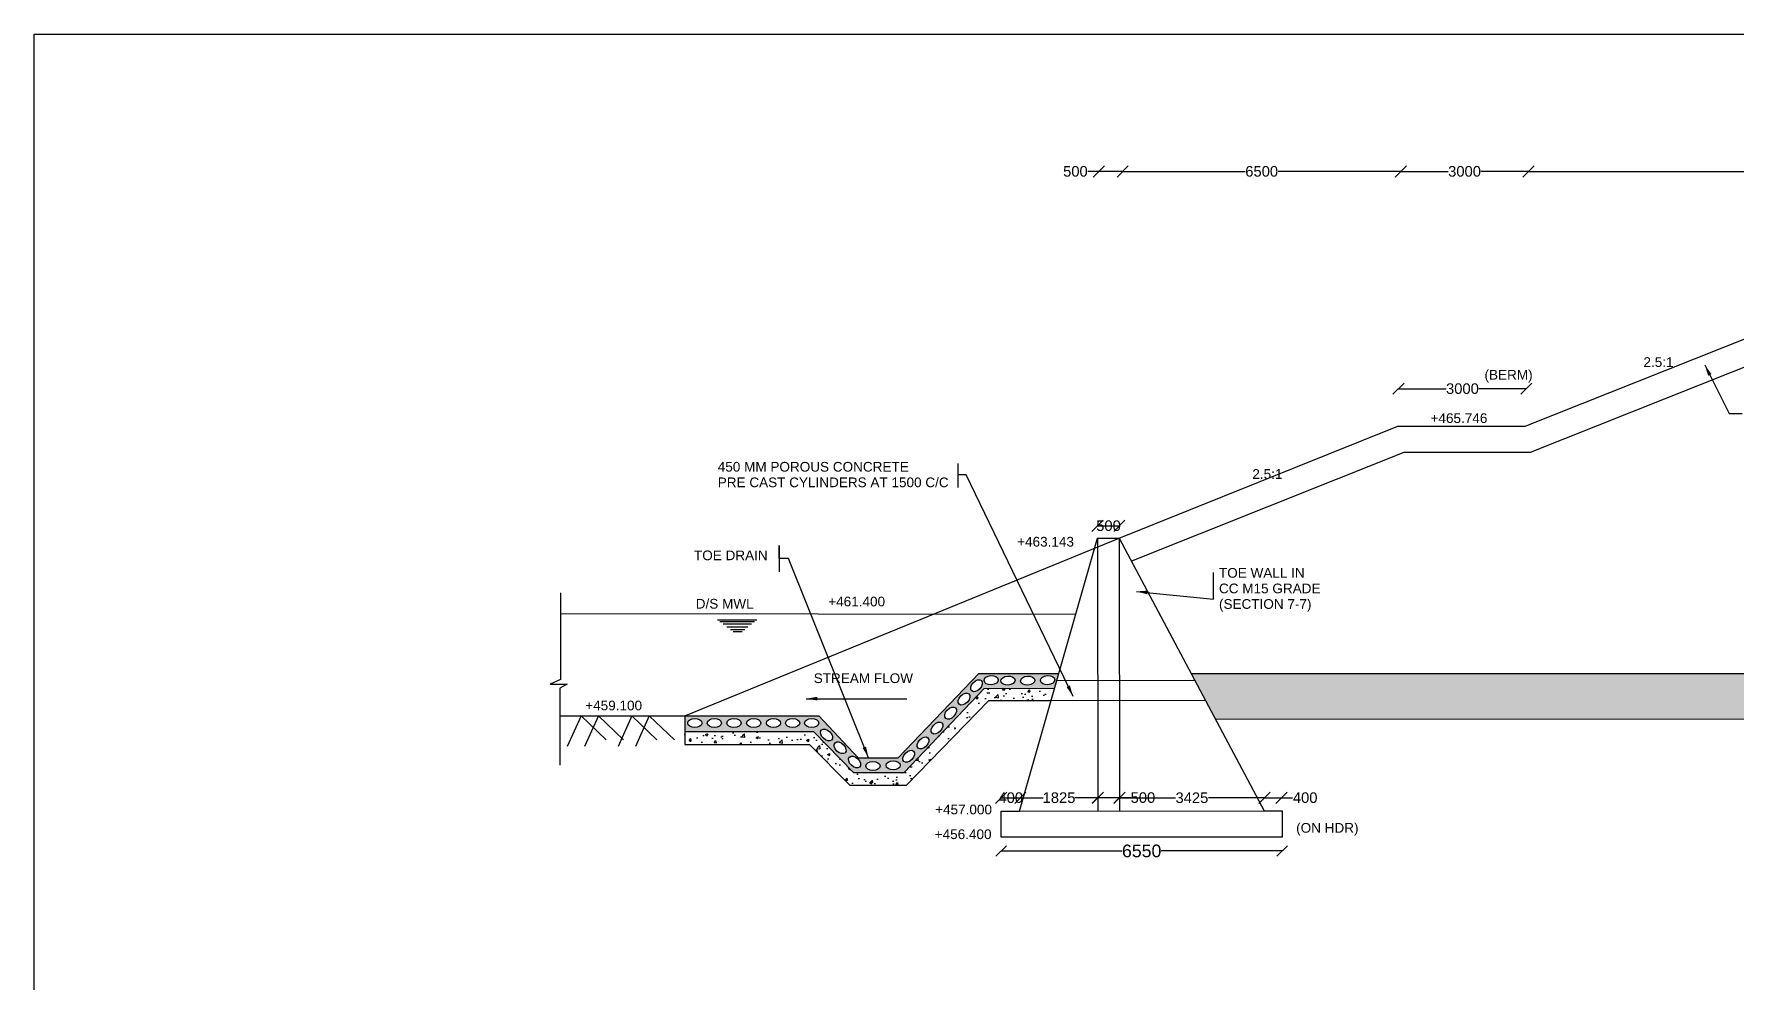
# Model space of a CAD drawing. Header units: metres. Extents: x 19593 to 20495, y 19582 to 20217.
# Drawn here: x 19593.2 to 19835.1, y 20082.2 to 20217 of the extents above; entities that cross this region are included whole.
import ezdxf

# ---------------------------------------------------------------- set-up
doc = ezdxf.new("R2010")
doc.units = ezdxf.units.M
doc.header["$MEASUREMENT"] = 0
doc.layers.add('DRAWING', color=2, linetype='Continuous')
doc.layers.add('TEXT', color=255, linetype='Continuous')
doc.styles.get("Standard").update_dxf_attribs({"font": 'arial.ttf'})
doc.dimstyles.get("Standard").update_dxf_attribs({"dimtxt": 1.5, "dimasz": 1.6, "dimexe": 0.18, "dimexo": 0.0625, "dimgap": 0.09, "dimtad": 0, "dimtih": 1, "dimtoh": 1, "dimdec": 4, "dimzin": 0, "dimdsep": 46, "dimtxsty": 'Standard', "dimblk": 'OBLIQUE', "dimcen": 0.09, "dimse1": 1, "dimse2": 1, "dimadec": 0, "dimazin": 0, "dimtfac": 1, "dimtdec": 4, "dimtofl": 0, "dimtmove": 0, "dimatfit": 3, "dimfxl": 1, "dimtolj": 1, "dimtzin": 0, "dimarcsym": 0})
pattern_1 = [(50, (0, 0), (3.5863009, -0.31376067), [0.375, -4.125]), (355, (0, 0), (-0.69375667, 3.76096067), [0.3, -3.3]), (100.4514, (0.299, -0.026), (2.8925469, 3.4471977), [0.31870095, -3.50571056]), (46.1842, (0, 1), (5.33620524, -0.8275951), [0.5625, -6.1875]), (96.6356, (0.4447, 0.931), (4.6733135, 4.8705894), [0.4780514, -5.258565]), (351.1842, (0, 1), (4.6733097, 4.870593), [0.45, -4.95]), (21, (0.5, 0.75), (2.98453526, -2.01309445), [0.375, -4.125]), (326, (0.5, 0.75), (1.21657666, 3.62575023), [0.3, -3.3]), (71.4514, (0.7487, 0.5822), (4.20111314, 1.6126525), [0.31870095, -3.50571056]), (37.5, (0, 0), (0.060799277, 1.66446927), [0, -3.26, 0, -3.35, 0, -3.3125]), (7.5, (0, 0), (1.31534769, 1.97205856), [0, -1.91, 0, -3.185, 0, -1.2625]), (327.5, (-1.115, 0), (2.66911218, -0.11277436), [0, -1.25, 0, -3.9, 0, -5.175]), (317.5, (-1.615, 0), (2.91593085, 0.50052491), [0, -1.625, 0, -2.59, 0, -3.675])]

# ---------------------------------------------------------------- blocks, each defined once
blk = doc.blocks.new('_Oblique')
at = {"color": 0, "linetype": 'ByBlock', "lineweight": -2}
blk.add_line((-0.5, -0.5), (0.5, 0.5), dxfattribs=at)
blk = doc.blocks.new('*D2')
at = {"layer": 'Defpoints', "color": 0, "transparency": 16777216}
for p in [(19730.54, 20101.06), (19770.48, 20101.06), (19770.48, 20100.93)]:
    blk.add_point(p, dxfattribs=at)
at = {"layer": 'DRAWING', "color": 0, "lineweight": -2, "transparency": 16777216}
for p, q in [((19730.54, 20100.93), (19747.73, 20100.93)), ((19770.48, 20100.93), (19753.29, 20100.93))]:
    blk.add_line(p, q, dxfattribs=at)
at = {"layer": 'DRAWING', "color": 0, "lineweight": -2, "transparency": 16777216, "xscale": 1.5, "yscale": 1.5, "zscale": 1.5, "rotation": 180}
blk.add_blockref('_Oblique', (19730.54, 20100.93), dxfattribs=at)
at = {"layer": 'DRAWING', "color": 0, "lineweight": -2, "transparency": 16777216, "xscale": 1.5, "yscale": 1.5, "zscale": 1.5}
blk.add_blockref('_Oblique', (19770.48, 20100.93), dxfattribs=at)
at = {"layer": 'DRAWING', "color": 0, "transparency": 16777216, "insert": (19750.51, 20100.93), "char_height": 1.8, "attachment_point": 5}
blk.add_mtext('\\A1;6550', dxfattribs=at)
blk = doc.blocks.new('*D3')
at = {"layer": 'Defpoints', "color": 0, "transparency": 16777216}
for p in [(19730.56, 20108.5), (19733.27, 20108.5), (19733.27, 20108.5)]:
    blk.add_point(p, dxfattribs=at)
at = {"layer": 'DRAWING', "color": 0, "lineweight": -2, "transparency": 16777216}
blk.add_line((19730.56, 20108.5), (19733.27, 20108.5), dxfattribs=at)
at = {"layer": 'DRAWING', "color": 0, "lineweight": -2, "transparency": 16777216, "xscale": 1.6, "yscale": 1.6, "zscale": 1.6, "rotation": 180}
blk.add_blockref('_Oblique', (19730.56, 20108.5), dxfattribs=at)
at = {"layer": 'DRAWING', "color": 0, "lineweight": -2, "transparency": 16777216, "xscale": 1.6, "yscale": 1.6, "zscale": 1.6}
blk.add_blockref('_Oblique', (19733.27, 20108.5), dxfattribs=at)
at = {"layer": 'DRAWING', "color": 0, "transparency": 16777216, "insert": (19731.91, 20108.5), "char_height": 1.5, "attachment_point": 5}
blk.add_mtext('\\A1;400', dxfattribs=at)
blk = doc.blocks.new('*D4')
at = {"layer": 'Defpoints', "color": 0, "transparency": 16777216}
for p in [(19733.27, 20108.5), (19744.28, 20108.51), (19744.28, 20108.5)]:
    blk.add_point(p, dxfattribs=at)
at = {"layer": 'DRAWING', "color": 0, "lineweight": -2, "transparency": 16777216}
for p, q in [((19733.27, 20108.5), (19736.51, 20108.5)), ((19744.28, 20108.5), (19741.04, 20108.5))]:
    blk.add_line(p, q, dxfattribs=at)
at = {"layer": 'DRAWING', "color": 0, "lineweight": -2, "transparency": 16777216, "xscale": 1.6, "yscale": 1.6, "zscale": 1.6, "rotation": 180}
blk.add_blockref('_Oblique', (19733.27, 20108.5), dxfattribs=at)
at = {"layer": 'DRAWING', "color": 0, "lineweight": -2, "transparency": 16777216, "xscale": 1.6, "yscale": 1.6, "zscale": 1.6}
blk.add_blockref('_Oblique', (19744.28, 20108.5), dxfattribs=at)
at = {"layer": 'DRAWING', "color": 0, "transparency": 16777216, "insert": (19738.77, 20108.5), "char_height": 1.5, "attachment_point": 5}
blk.add_mtext('\\A1;1825', dxfattribs=at)
blk = doc.blocks.new('*D5')
at = {"layer": 'Defpoints', "color": 0, "transparency": 16777216}
for p in [(19744.28, 20108.5), (19747.35, 20108.51), (19747.35, 20108.5)]:
    blk.add_point(p, dxfattribs=at)
at = {"layer": 'DRAWING', "color": 0, "lineweight": -2, "transparency": 16777216}
for p, q in [((19744.28, 20108.51), (19747.35, 20108.51)), ((19747.35, 20108.51), (19748.95, 20108.51))]:
    blk.add_line(p, q, dxfattribs=at)
at = {"layer": 'DRAWING', "color": 0, "lineweight": -2, "transparency": 16777216, "xscale": 1.6, "yscale": 1.6, "zscale": 1.6, "rotation": 180}
blk.add_blockref('_Oblique', (19744.28, 20108.51), dxfattribs=at)
at = {"layer": 'DRAWING', "color": 0, "lineweight": -2, "transparency": 16777216, "xscale": 1.6, "yscale": 1.6, "zscale": 1.6}
blk.add_blockref('_Oblique', (19747.35, 20108.51), dxfattribs=at)
at = {"layer": 'DRAWING', "color": 0, "transparency": 16777216, "insert": (19750.69, 20108.51), "char_height": 1.5, "attachment_point": 5}
blk.add_mtext('\\A1;500', dxfattribs=at)
blk = doc.blocks.new('*D6')
at = {"layer": 'Defpoints', "color": 0, "transparency": 16777216}
for p in [(19747.35, 20108.5), (19767.96, 20108.5), (19767.96, 20108.49)]:
    blk.add_point(p, dxfattribs=at)
at = {"layer": 'DRAWING', "color": 0, "lineweight": -2, "transparency": 16777216}
for p, q in [((19747.35, 20108.49), (19755.32, 20108.49)), ((19767.96, 20108.49), (19759.99, 20108.49))]:
    blk.add_line(p, q, dxfattribs=at)
at = {"layer": 'DRAWING', "color": 0, "lineweight": -2, "transparency": 16777216, "xscale": 1.6, "yscale": 1.6, "zscale": 1.6, "rotation": 180}
blk.add_blockref('_Oblique', (19747.35, 20108.49), dxfattribs=at)
at = {"layer": 'DRAWING', "color": 0, "lineweight": -2, "transparency": 16777216, "xscale": 1.6, "yscale": 1.6, "zscale": 1.6}
blk.add_blockref('_Oblique', (19767.96, 20108.49), dxfattribs=at)
at = {"layer": 'DRAWING', "color": 0, "transparency": 16777216, "insert": (19757.65, 20108.49), "char_height": 1.5, "attachment_point": 5}
blk.add_mtext('\\A1;3425', dxfattribs=at)
blk = doc.blocks.new('*D7')
at = {"layer": 'Defpoints', "color": 0, "transparency": 16777216}
for p in [(19767.96, 20108.5), (19770.36, 20108.5), (19770.36, 20108.5)]:
    blk.add_point(p, dxfattribs=at)
at = {"layer": 'DRAWING', "color": 0, "lineweight": -2, "transparency": 16777216}
for p, q in [((19767.96, 20108.5), (19770.36, 20108.5)), ((19770.36, 20108.5), (19771.96, 20108.5))]:
    blk.add_line(p, q, dxfattribs=at)
at = {"layer": 'DRAWING', "color": 0, "lineweight": -2, "transparency": 16777216, "xscale": 1.6, "yscale": 1.6, "zscale": 1.6, "rotation": 180}
blk.add_blockref('_Oblique', (19767.96, 20108.5), dxfattribs=at)
at = {"layer": 'DRAWING', "color": 0, "lineweight": -2, "transparency": 16777216, "xscale": 1.6, "yscale": 1.6, "zscale": 1.6}
blk.add_blockref('_Oblique', (19770.36, 20108.5), dxfattribs=at)
at = {"layer": 'DRAWING', "color": 0, "transparency": 16777216, "insert": (19773.74, 20108.5), "char_height": 1.5, "attachment_point": 5}
blk.add_mtext('\\A1;400', dxfattribs=at)
blk = doc.blocks.new('*D17')
at = {"layer": 'Defpoints', "color": 0, "transparency": 16777216}
for p in [(19747.34, 20147.14), (19744.25, 20146.25), (19747.34, 20146.25)]:
    blk.add_point(p, dxfattribs=at)
at = {"layer": 'DRAWING', "color": 0, "lineweight": -2, "transparency": 16777216}
blk.add_line((19744.25, 20147.14), (19747.34, 20147.14), dxfattribs=at)
at = {"layer": 'DRAWING', "color": 0, "lineweight": -2, "transparency": 16777216, "xscale": 1.6, "yscale": 1.6, "zscale": 1.6, "rotation": 180}
blk.add_blockref('_Oblique', (19744.25, 20147.14), dxfattribs=at)
at = {"layer": 'DRAWING', "color": 0, "lineweight": -2, "transparency": 16777216, "xscale": 1.6, "yscale": 1.6, "zscale": 1.6}
blk.add_blockref('_Oblique', (19747.34, 20147.14), dxfattribs=at)
at = {"layer": 'DRAWING', "color": 0, "transparency": 16777216, "insert": (19745.8, 20147.14), "char_height": 1.5, "attachment_point": 5}
blk.add_mtext('\\A1;500', dxfattribs=at)
blk = doc.blocks.new('*D18')
at = {"layer": 'Defpoints', "color": 0, "transparency": 16777216}
for p in [(19787, 20166.47), (19805.16, 20166.61), (19805.16, 20166.47)]:
    blk.add_point(p, dxfattribs=at)
at = {"layer": 'DRAWING', "color": 0, "lineweight": -2, "transparency": 16777216}
for p, q in [((19787, 20166.61), (19793.75, 20166.61)), ((19805.16, 20166.61), (19798.41, 20166.61))]:
    blk.add_line(p, q, dxfattribs=at)
at = {"layer": 'DRAWING', "color": 0, "lineweight": -2, "transparency": 16777216, "xscale": 1.6, "yscale": 1.6, "zscale": 1.6, "rotation": 180}
blk.add_blockref('_Oblique', (19787, 20166.61), dxfattribs=at)
at = {"layer": 'DRAWING', "color": 0, "lineweight": -2, "transparency": 16777216, "xscale": 1.6, "yscale": 1.6, "zscale": 1.6}
blk.add_blockref('_Oblique', (19805.16, 20166.61), dxfattribs=at)
at = {"layer": 'DRAWING', "color": 0, "transparency": 16777216, "insert": (19796.08, 20166.61), "char_height": 1.5, "attachment_point": 5}
blk.add_mtext('\\A1;3000', dxfattribs=at)
blk = doc.blocks.new('*D19')
at = {"layer": 'Defpoints', "color": 0, "transparency": 16777216}
for p in [(19744.44, 20197.48), (19747.81, 20197.48), (19747.81, 20197.48)]:
    blk.add_point(p, dxfattribs=at)
at = {"layer": 'DRAWING', "color": 0, "lineweight": -2, "transparency": 16777216}
for p, q in [((19744.44, 20197.48), (19742.84, 20197.48)), ((19747.81, 20197.48), (19744.44, 20197.48))]:
    blk.add_line(p, q, dxfattribs=at)
at = {"layer": 'DRAWING', "color": 0, "lineweight": -2, "transparency": 16777216, "xscale": 1.6, "yscale": 1.6, "zscale": 1.6, "rotation": 180}
blk.add_blockref('_Oblique', (19744.44, 20197.48), dxfattribs=at)
at = {"layer": 'DRAWING', "color": 0, "lineweight": -2, "transparency": 16777216, "xscale": 1.6, "yscale": 1.6, "zscale": 1.6}
blk.add_blockref('_Oblique', (19747.81, 20197.48), dxfattribs=at)
at = {"layer": 'DRAWING', "color": 0, "transparency": 16777216, "insert": (19741.1, 20197.48), "char_height": 1.5, "attachment_point": 5}
blk.add_mtext('\\A1;500', dxfattribs=at)
blk = doc.blocks.new('*D20')
at = {"layer": 'Defpoints', "color": 0, "transparency": 16777216}
for p in [(19747.81, 20197.43), (19787.31, 20197.48), (19787.31, 20197.43)]:
    blk.add_point(p, dxfattribs=at)
at = {"layer": 'DRAWING', "color": 0, "lineweight": -2, "transparency": 16777216}
for p, q in [((19747.81, 20197.48), (19765.23, 20197.48)), ((19787.31, 20197.48), (19769.89, 20197.48))]:
    blk.add_line(p, q, dxfattribs=at)
at = {"layer": 'DRAWING', "color": 0, "lineweight": -2, "transparency": 16777216, "xscale": 1.6, "yscale": 1.6, "zscale": 1.6, "rotation": 180}
blk.add_blockref('_Oblique', (19747.81, 20197.48), dxfattribs=at)
at = {"layer": 'DRAWING', "color": 0, "lineweight": -2, "transparency": 16777216, "xscale": 1.6, "yscale": 1.6, "zscale": 1.6}
blk.add_blockref('_Oblique', (19787.31, 20197.48), dxfattribs=at)
at = {"layer": 'DRAWING', "color": 0, "transparency": 16777216, "insert": (19767.56, 20197.48), "char_height": 1.5, "attachment_point": 5}
blk.add_mtext('\\A1;6500', dxfattribs=at)
blk = doc.blocks.new('*D21')
at = {"layer": 'Defpoints', "color": 0, "transparency": 16777216}
for p in [(19787.31, 20197.43), (19805.45, 20197.48), (19805.45, 20197.43)]:
    blk.add_point(p, dxfattribs=at)
at = {"layer": 'DRAWING', "color": 0, "lineweight": -2, "transparency": 16777216}
for p, q in [((19787.31, 20197.48), (19794.05, 20197.48)), ((19805.45, 20197.48), (19798.71, 20197.48))]:
    blk.add_line(p, q, dxfattribs=at)
at = {"layer": 'DRAWING', "color": 0, "lineweight": -2, "transparency": 16777216, "xscale": 1.6, "yscale": 1.6, "zscale": 1.6, "rotation": 180}
blk.add_blockref('_Oblique', (19787.31, 20197.48), dxfattribs=at)
at = {"layer": 'DRAWING', "color": 0, "lineweight": -2, "transparency": 16777216, "xscale": 1.6, "yscale": 1.6, "zscale": 1.6}
blk.add_blockref('_Oblique', (19805.45, 20197.48), dxfattribs=at)
at = {"layer": 'DRAWING', "color": 0, "transparency": 16777216, "insert": (19796.38, 20197.48), "char_height": 1.5, "attachment_point": 5}
blk.add_mtext('\\A1;3000', dxfattribs=at)
blk = doc.blocks.new('*D22')
at = {"layer": 'Defpoints', "color": 0, "transparency": 16777216}
for p in [(19805.45, 20197.43), (19881.44, 20197.48), (19881.44, 20197.43)]:
    blk.add_point(p, dxfattribs=at)
at = {"layer": 'DRAWING', "color": 0, "lineweight": -2, "transparency": 16777216}
for p, q in [((19805.45, 20197.48), (19840.61, 20197.48)), ((19881.44, 20197.48), (19846.28, 20197.48))]:
    blk.add_line(p, q, dxfattribs=at)
at = {"layer": 'DRAWING', "color": 0, "lineweight": -2, "transparency": 16777216, "xscale": 1.6, "yscale": 1.6, "zscale": 1.6, "rotation": 180}
blk.add_blockref('_Oblique', (19805.45, 20197.48), dxfattribs=at)
at = {"layer": 'DRAWING', "color": 0, "lineweight": -2, "transparency": 16777216, "xscale": 1.6, "yscale": 1.6, "zscale": 1.6}
blk.add_blockref('_Oblique', (19881.44, 20197.48), dxfattribs=at)
at = {"layer": 'DRAWING', "color": 0, "transparency": 16777216, "insert": (19843.45, 20197.48), "char_height": 1.5, "attachment_point": 5}
blk.add_mtext('\\A1;12500', dxfattribs=at)

msp = doc.modelspace()

# ---------------------------------------------------------------- hatches: boundary and pattern name
at = {"layer": 'DRAWING'}
h = msp.add_hatch(dxfattribs=at)
h.set_pattern_fill('AR-CONC', color=0, scale=0.5, style=0)
h.set_pattern_definition(pattern_1)
h.paths.add_polyline_path([(19897.72177, 20184.95048), (19891.01551, 20184.95048), (19861.39815, 20126.16422), (19757.53078, 20126.16422), (19760.99191, 20119.65381), (19865.20952, 20119.61812)])
h = msp.add_hatch(color=0, dxfattribs=at)
h.paths.add_polyline_path([(19738.16073, 20124.06938), (19738.7541, 20126.14297), (19727.37828, 20126.14297), (19715.92199, 20114.17766), (19710.21855, 20114.17766), (19704.65062, 20120.11785), (19685.5977, 20120.11785), (19685.5977, 20117.89895), (19703.88981, 20117.89895), (19709.5707, 20112.07127), (19716.75587, 20112.07127), (19728.12693, 20124.03379)])
edge = h.paths.add_edge_path(flags=16)
edge.add_ellipse((19731.51096, 20125.13955), major_axis=(-1.00891, -0.06509), ratio=0.638278945, start_angle=0, end_angle=360)
edge = h.paths.add_edge_path(flags=16)
edge.add_ellipse((19734.31993, 20125.14022), major_axis=(-1.00891, -0.06509), ratio=0.638278945, start_angle=0, end_angle=360)
edge = h.paths.add_edge_path(flags=16)
edge.add_ellipse((19729.1261, 20125.19987), major_axis=(-1.00891, -0.06509), ratio=0.638278945, start_angle=0, end_angle=360)
edge = h.paths.add_edge_path(flags=16)
edge.add_ellipse((19737.14569, 20125.19987), major_axis=(-1.00891, -0.06509), ratio=0.638278945, start_angle=0, end_angle=360)
edge = h.paths.add_edge_path(flags=16)
edge.add_ellipse((19727.05342, 20124.40396), major_axis=(-0.6907, -0.73828), ratio=0.638278945, start_angle=0, end_angle=360)
edge = h.paths.add_edge_path(flags=16)
edge.add_ellipse((19725.28235, 20122.51529), major_axis=(-0.6907, -0.73828), ratio=0.638278945, start_angle=0, end_angle=360)
edge = h.paths.add_edge_path(flags=16)
edge.add_ellipse((19723.3678, 20120.51615), major_axis=(-0.6907, -0.73828), ratio=0.638278945, start_angle=0, end_angle=360)
edge = h.paths.add_edge_path(flags=16)
edge.add_ellipse((19721.43752, 20118.38891), major_axis=(-0.6907, -0.73828), ratio=0.638278945, start_angle=0, end_angle=360)
edge = h.paths.add_edge_path(flags=16)
edge.add_ellipse((19719.44755, 20116.28155), major_axis=(-0.6907, -0.73828), ratio=0.638278945, start_angle=0, end_angle=360)
edge = h.paths.add_edge_path(flags=16)
edge.add_ellipse((19717.41207, 20114.38124), major_axis=(-0.6907, -0.73828), ratio=0.638278945, start_angle=0, end_angle=360)
edge = h.paths.add_edge_path(flags=16)
edge.add_ellipse((19715.21067, 20113.11044), major_axis=(-1.011, 0), ratio=0.638278945, start_angle=0, end_angle=360)
edge = h.paths.add_edge_path(flags=16)
edge.add_ellipse((19712.32941, 20113.01554), major_axis=(-1.011, 0), ratio=0.638278945, start_angle=0, end_angle=360)
edge = h.paths.add_edge_path(flags=16)
edge.add_ellipse((19709.72138, 20113.57336), major_axis=(-0.71891, 0.71085), ratio=0.638278945, start_angle=0, end_angle=360)
edge = h.paths.add_edge_path(flags=16)
edge.add_ellipse((19707.66959, 20115.59567), major_axis=(-0.71891, 0.71085), ratio=0.638278945, start_angle=0, end_angle=360)
edge = h.paths.add_edge_path(flags=16)
edge.add_ellipse((19705.74198, 20117.4101), major_axis=(-0.71891, 0.71085), ratio=0.638278945, start_angle=0, end_angle=360)
edge = h.paths.add_edge_path(flags=16)
edge.add_ellipse((19703.63954, 20119.10464), major_axis=(-1.011, 0), ratio=0.638278945, start_angle=0, end_angle=360)
edge = h.paths.add_edge_path(flags=16)
edge.add_ellipse((19700.91858, 20119.10464), major_axis=(-1.011, 0), ratio=0.638278945, start_angle=0, end_angle=360)
edge = h.paths.add_edge_path(flags=16)
edge.add_ellipse((19698.20461, 20119.10464), major_axis=(-1.011, 0), ratio=0.638278945, start_angle=0, end_angle=360)
edge = h.paths.add_edge_path(flags=16)
edge.add_ellipse((19695.40077, 20119.10464), major_axis=(-1.011, 0), ratio=0.638278945, start_angle=0, end_angle=360)
edge = h.paths.add_edge_path(flags=16)
edge.add_ellipse((19692.59693, 20119.10464), major_axis=(-1.011, 0), ratio=0.638278945, start_angle=0, end_angle=360)
edge = h.paths.add_edge_path(flags=16)
edge.add_ellipse((19689.80915, 20119.10464), major_axis=(-1.011, 0), ratio=0.638278945, start_angle=0, end_angle=360)
edge = h.paths.add_edge_path(flags=16)
edge.add_ellipse((19687.03452, 20119.10464), major_axis=(-1.011, 0), ratio=0.638278945, start_angle=0, end_angle=360)
h = msp.add_hatch(dxfattribs=at)
h.set_pattern_fill('AR-CONC', color=0, scale=0.5, style=0)
h.set_pattern_definition(pattern_1)
h.paths.add_polyline_path([(19685.5977, 20117.89895), (19685.5977, 20116.0748), (19703.33664, 20116.0748), (19709.03237, 20110.28856), (19717.12615, 20110.28856), (19728.79275, 20122.33219), (19737.66362, 20122.33219), (19738.16073, 20124.06938), (19728.12693, 20124.03379), (19716.75587, 20112.07127), (19709.5707, 20112.07127), (19703.88981, 20117.89895)])

# ---------------------------------------------------------------- linework, layer by layer
msp.add_lwpolyline([(19593.16253, 20216.99396), (20495.05055, 20216.99396), (20495.05055, 19581.83765), (19593.16253, 19581.83765)], close=True, dxfattribs=at)
at = {"layer": 'DRAWING', "color": 0}
for points in [[(19685.5977, 20120.11785), (19747.32478, 20145.36176), (19786.91032, 20161.27008), (19805.00508, 20161.27008), (19881.31085, 20191.64494), (19937.45718, 20191.75615), (20005.09657, 20157.58848), (20061.87858, 20157.75198), (20130.02412, 20192.14028), (20133.60306, 20194.45815), (20136.79254, 20194.39391), (20140.13634, 20192.10687), (20130.02412, 20192.14028)], [(20292.24377, 20142.25758), (20253.79091, 20157.96609), (20235.65605, 20157.96609), (20159.81078, 20188.48385), (20132.39072, 20188.48385), (20063.1843, 20153.51133), (20003.98306, 20153.22826), (19935.09626, 20188.09286), (19882.09281, 20187.96837), (19805.70663, 20157.52307), (19787.74171, 20157.52307), (19749.04875, 20142.11896)], [(19757.53078, 20126.16422), (19861.39815, 20126.16422), (19891.01551, 20184.95048), (19897.86575, 20184.95048)], [(19724.3922, 20155.99372), (19724.3922, 20152.56078)], [(19699.0298, 20142.46209), (19699.0298, 20144.32099), (19699.0298, 20142.46209), (19699.0298, 20140.60318)], [(19744.25371, 20145.36176), (19747.32478, 20145.36176), (19767.92298, 20106.61643), (19770.44833, 20106.61643), (19770.44833, 20102.87518), (19730.53716, 20102.87518), (19730.53716, 20106.59345), (19733.15985, 20106.59345), (19744.25371, 20145.36176)], [(19744.25371, 20145.36176), (19744.27933, 20106.6008)], [(19747.32478, 20145.36176), (19747.3504, 20106.60283)], [(19667.93598, 20137.62677), (19667.93598, 20125.30121), (19666.48782, 20124.64628), (19668.89154, 20124.64628), (19667.86321, 20124.04271), (19667.86321, 20113.10392)], [(19667.93598, 20134.65386), (19741.17306, 20134.59621)], [(19690.26458, 20133.79541), (19695.82221, 20133.79541)], [(19690.60479, 20133.53677), (19695.50633, 20133.53677)], [(19691.0584, 20133.1919), (19695.08516, 20133.1919)], [(19691.60273, 20132.77806), (19694.57976, 20132.77806)], [(19692.07901, 20132.41595), (19694.13754, 20132.41595)], [(19692.48726, 20132.10557), (19693.75848, 20132.10557)], [(19667.86807, 20120.11785), (19704.65062, 20120.11785), (19710.21855, 20114.17766), (19715.92199, 20114.17766), (19727.37828, 20126.14297), (19738.7541, 20126.14297)], [(19738.47449, 20125.16585), (19758.05423, 20125.1796)], [(19685.5977, 20117.89895), (19703.88981, 20117.89895), (19709.5707, 20112.07127), (19716.75587, 20112.07127), (19728.12693, 20124.03379), (19738.16073, 20124.06938)], [(19670.87347, 20120.11785), (19668.90825, 20115.77419)], [(19670.87347, 20120.11785), (19674.43214, 20116.72933)], [(19673.34329, 20120.11785), (19671.37806, 20115.77419)], [(19673.34329, 20120.11785), (19676.90196, 20116.72933)], [(19678.09971, 20120.11785), (19676.13448, 20115.77419)], [(19678.09971, 20120.11785), (19681.65837, 20116.72933)], [(19680.56684, 20120.11785), (19678.60162, 20115.77419)], [(19680.56684, 20120.11785), (19684.12551, 20116.72933)], [(19685.5977, 20120.11785), (19685.5977, 20116.0748), (19703.33664, 20116.0748), (19709.03237, 20110.28856), (19717.12615, 20110.28856), (19728.79275, 20122.33219), (19737.66362, 20122.33219)], [(19737.66362, 20122.33219), (19759.55025, 20122.36558)], [(19865.20952, 20119.61812), (19760.99191, 20119.65381)], [(19733.15985, 20106.59345), (19767.92298, 20106.61643)]]:
    msp.add_lwpolyline(points, dxfattribs=at)
at = {"layer": 'DRAWING', "color": 2}
for centre, major_axis in [((19727.05342, 20124.40396), (-0.6907, -0.73828)), ((19729.1261, 20125.19987), (-1.00891, -0.06509)), ((19731.51096, 20125.13955), (-1.00891, -0.06509)), ((19734.31993, 20125.14022), (-1.00891, -0.06509)), ((19737.14569, 20125.19987), (-1.00891, -0.06509)), ((19725.28235, 20122.51529), (-0.6907, -0.73828)), ((19723.3678, 20120.51615), (-0.6907, -0.73828)), ((19687.03452, 20119.10464), (-1.011, 0)), ((19689.80915, 20119.10464), (-1.011, 0)), ((19692.59693, 20119.10464), (-1.011, 0)), ((19695.40077, 20119.10464), (-1.011, 0)), ((19698.20461, 20119.10464), (-1.011, 0)), ((19700.91858, 20119.10464), (-1.011, 0)), ((19703.63954, 20119.10464), (-1.011, 0)), ((19705.74198, 20117.4101), (-0.71891, 0.71085)), ((19721.43752, 20118.38891), (-0.6907, -0.73828)), ((19707.66959, 20115.59567), (-0.71891, 0.71085)), ((19717.41207, 20114.38124), (-0.6907, -0.73828)), ((19719.44755, 20116.28155), (-0.6907, -0.73828)), ((19709.72138, 20113.57336), (-0.71891, 0.71085)), ((19712.32941, 20113.01554), (-1.011, 0)), ((19715.21067, 20113.11044), (-1.011, 0))]:
    msp.add_ellipse(centre, major_axis=major_axis, ratio=0.638278945, dxfattribs=at)

# ---------------------------------------------------------------- texts
at = {"layer": 'TEXT'}
for s, height, p in [('2.5:1', 1.37642, (19821.79634, 20169.7042)), ('(BERM)', 1.37642, (19799.21558, 20167.90211)), ('+465.746', 1.37642, (19791.54981, 20161.73562)), ('450 MM POROUS CONCRETE', 1.3764201, (19690.2896, 20154.82878)), ('PRE CAST CYLINDERS AT 1500 C/C', 1.3764201, (19690.2896, 20152.61768)), ('2.5:1', 1.37642, (19766.23291, 20153.80103)), ('+463.143', 1.37642, (19732.82101, 20144.18153)), ('TOE DRAIN ', 1.37642, (19686.91307, 20142.24449)), ('TOE WALL IN ', 1.3764201, (19761.49289, 20139.75651)), ('+461.400', 1.37642, (19705.98925, 20135.68353)), ('CC M15 GRADE', 1.3764201, (19761.49289, 20137.54542)), ('D/S MWL ', 1.37642, (19687.16325, 20135.37111)), ('(SECTION 7-7)', 1.3764201, (19761.49289, 20135.33432)), ('STREAM FLOW', 1.3764201, (19703.92598, 20124.79054)), ('+459.100', 1.37642, (19671.46519, 20120.91645)), ('+457.000', 1.37642, (19721.17309, 20106.1381)), ('+456.400', 1.37642, (19721.11244, 20102.62345)), ('(ON HDR)', 1.37642, (19772.45572, 20103.5288))]:
    msp.add_text(s, height=height, dxfattribs=at).set_placement(p)

# ---------------------------------------------------------------- dimensions: what is measured, and where the dimension line sits
at = {"layer": 'DRAWING', "color": 2}
for base, p1, p2, text, picture, middle in [((19747.81201, 20197.47964), (19744.44215, 20197.47964), (19747.81201, 20197.47964), '500', '*D19', (19741.09765, 20197.47964)), ((19747.34281, 20147.1378), (19744.25435, 20146.24691), (19747.34281, 20146.24691), '500', '*D17', (19745.79858, 20147.1378)), ((19733.27088, 20108.49881), (19730.5571, 20108.49881), (19733.27088, 20108.49881), '400', '*D3', (19731.91399, 20108.49881))]:
    dim = msp.add_linear_dim(base=base, p1=p1, p2=p2, text=text, dimstyle='Standard', dxfattribs=at)
    dim.commit()
    dim.dimension.update_dxf_attribs({"geometry": picture, "text_midpoint": middle, "dimtype": 160})
for base, p1, p2, text, picture, middle in [((19787.30615, 20197.47964), (19747.81201, 20197.43445), (19787.30615, 20197.43445), '6500', '*D20', (19767.55908, 20197.47964)), ((19805.45455, 20197.47964), (19787.30615, 20197.43445), (19805.45455, 20197.43445), '3000', '*D21', (19796.38035, 20197.47964)), ((19881.43645, 20197.47964), (19805.45455, 20197.43445), (19881.43645, 20197.43445), '12500', '*D22', (19843.4455, 20197.47964)), ((19805.16443, 20166.61227), (19786.99782, 20166.47171), (19805.16443, 20166.47171), '3000', '*D18', (19796.08113, 20166.61227)), ((19744.27807, 20108.49881), (19733.27088, 20108.49881), (19744.27807, 20108.50609), '1825', '*D4', (19738.77447, 20108.49881)), ((19747.34914, 20108.50609), (19744.27807, 20108.49881), (19747.34914, 20108.50084), '500', '*D5', (19750.69364, 20108.50609)), ((19767.95554, 20108.48722), (19747.34914, 20108.50084), (19767.95554, 20108.50084), '3425', '*D6', (19757.65234, 20108.48722)), ((19770.3616, 20108.50084), (19767.95554, 20108.50084), (19770.3616, 20108.50084), '400', '*D7', (19773.73629, 20108.50084))]:
    dim = msp.add_linear_dim(base=base, p1=p1, p2=p2, text=text, dimstyle='Standard', dxfattribs=at)
    dim.commit()
    dim.dimension.update_dxf_attribs({"geometry": picture, "text_midpoint": middle})
dim = msp.add_linear_dim(base=(19770.48304, 20100.93224), p1=(19730.53716, 20101.05768), p2=(19770.48304, 20101.05768), text='6550', dimstyle='Standard', override={"dimtxt": 1.8, "dimasz": 1.5}, dxfattribs=at)
dim.commit()
dim.dimension.update_dxf_attribs({"geometry": '*D2', "text_midpoint": (19750.5101, 20100.93224)})

# ---------------------------------------------------------------- leaders
for points in [[(19830.5, 20170), (19833.97523, 20163.08454), (19835.82048, 20163.08454)], [(19740.7716, 20122.90054), (19725.56599, 20154.36615), (19724.40516, 20154.36615)], [(19711.70508, 20114.17766), (19700.33917, 20142.46209), (19699.0298, 20142.46209)], [(19749.75883, 20137.81282), (19760.70071, 20136.72897), (19760.70071, 20140.5)], [(19702.8516, 20122.56913), (19717.1719, 20122.56913)]]:
    msp.add_leader(points, dimstyle='Standard', override={"dimgap": 0.09, "dimtad": 0}, dxfattribs=at)

doc.saveas('drawing.dxf')
